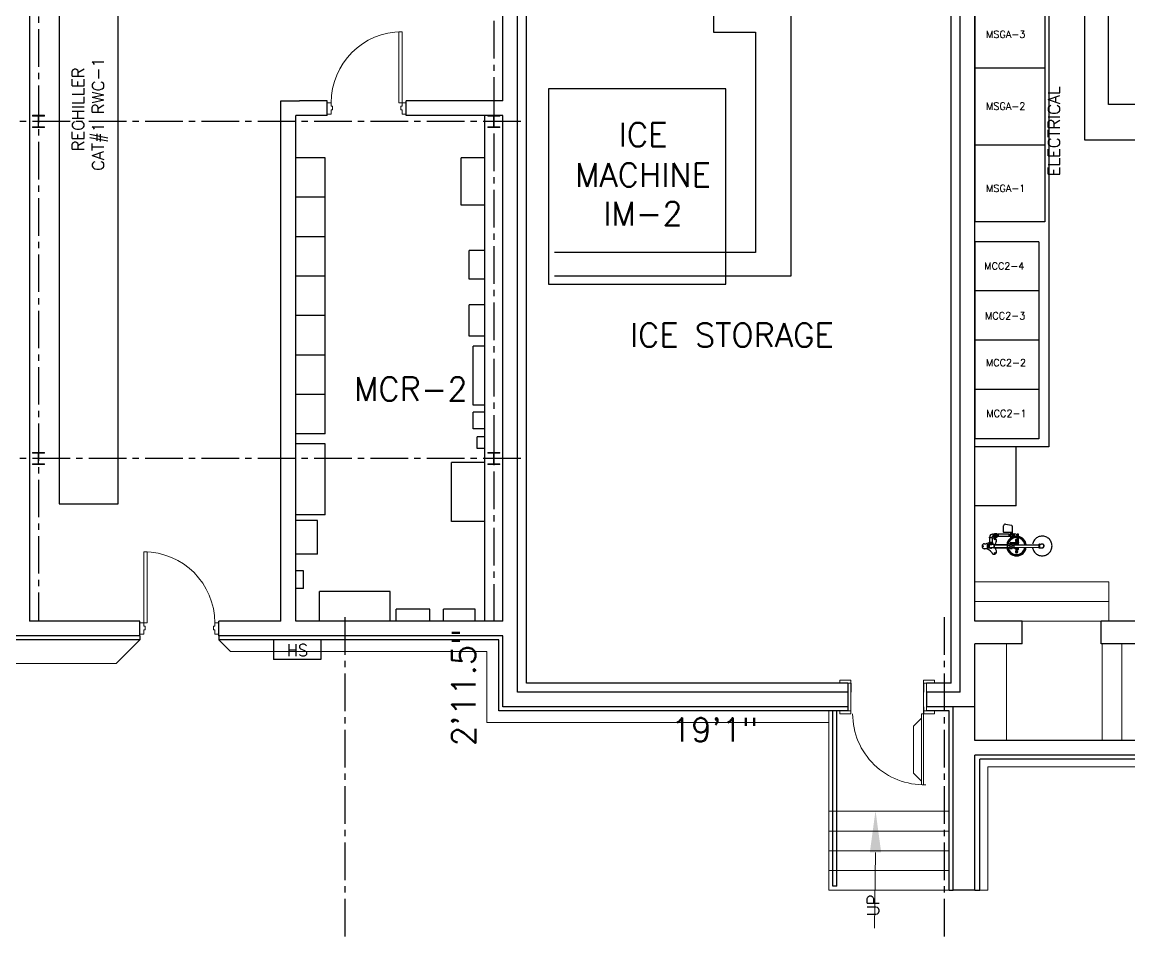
# Model space of a CAD drawing. Header units: inches. Extents: x -578 to 4567, y -980 to 6106.
# Drawn here: x 2518 to 3080, y 3358 to 3819 of the extents above; entities that cross this region are included whole.
import ezdxf
from ezdxf.enums import TextEntityAlignment as Align

# ---------------------------------------------------------------- set-up
doc = ezdxf.new("R2010")
doc.units = ezdxf.units.IN
doc.header["$LTSCALE"] = 25.4
doc.header["$MEASUREMENT"] = 0
doc.linetypes.add('CENTER2', pattern=[1.125, 0.75, -0.125, 0.125, -0.125])
doc.layers.get('0').update_dxf_attribs({"linetype": 'CONTINUOUS', "lineweight": 20})
doc.layers.add('A-AMONIA', color=7, linetype='CONTINUOUS', true_color=0x920ef1)
doc.layers.add('A-REFRIG EQPM', color=40, linetype='CONTINUOUS', true_color=0xffbf00)
for name, color, linetype in [('A-COL-GRID', 8, 'CENTER2'), ('A-CONC', 106, 'CONTINUOUS'), ('A-DIMS', 1, 'CONTINUOUS'), ('A-ELEC', 6, 'CONTINUOUS'), ('A-FIXT', 4, 'CONTINUOUS'), ('A-HOSE STATION', 4, 'CONTINUOUS'), ('A-RAIL', 2, 'CONTINUOUS'), ('A-ROOMNAME', 6, 'CONTINUOUS'), ('A-TEXT', 2, 'CONTINUOUS'), ('A-WALL-CMU', 30, 'CONTINUOUS'), ('A-WALL-IMP', 6, 'CONTINUOUS')]:
    doc.layers.add(name, color=color, linetype=linetype)
for name, color, linetype, lineweight in [('A-COLUMNS', 6, 'CONTINUOUS', 20), ('A-CURB', 13, 'CONTINUOUS', 20), ('A-DOOR', 1, 'CONTINUOUS', 20), ('A-STAIR', 4, 'CONTINUOUS', 20)]:
    doc.layers.add(name, color=color, linetype=linetype, lineweight=lineweight)
doc.styles.add('ROMANS', font='romans')
doc.styles.add('SIMPLEX', font='simplex')

# ---------------------------------------------------------------- blocks, each defined once
blk = doc.blocks.new('DOOR')
at = {"color": 0}
for p, q in [((-1.75, 0), (-1.75, 36)), ((-1.75, 36), (0, 36)), ((0, 36), (0, 0)), ((-38, -5.75), (-38, 0)), ((-38, 0), (-36, 0)), ((-36, 0), (-36, -1.75)), ((0, 0), (-1.75, 0)), ((0, -1.75), (0, 0)), ((0, 0), (2, 0)), ((2, 0), (2, -5.75)), ((-36, -1.75), (-35.375, -1.75)), ((-36, -3.625), (-36, -5.75)), ((-35.375, -3.625), (-36, -3.625)), ((-35.375, -1.75), (-35.375, -3.625)), ((-0.625, -1.75), (0, -1.75)), ((-0.625, -3.625), (-0.625, -1.75)), ((0, -3.625), (-0.625, -3.625)), ((0, -5.75), (0, -3.625)), ((-36, -5.75), (-38, -5.75)), ((2, -5.75), (0, -5.75))]:
    blk.add_line(p, q, dxfattribs=at)
at = {"color": 0, "lineweight": 15}
blk.add_arc((0, 0), 36, 90, 180, dxfattribs=at)
blk = doc.blocks.new('15410016')
for points in [[(-4.86, 3.94, 0), (-4.97, 4.42, 0), (-5.12, 4.89, 0), (-5.33, 5.34, 0), (-5.57, 5.76, 0), (-5.86, 6.17, 0), (-6.19, 6.54, 0), (-6.55, 6.87, 0), (-6.94, 7.17, 0), (-7.36, 7.43, 0), (-7.8, 7.65, 0), (-8.26, 7.82, 0), (-8.74, 7.94, 0), (-9.22, 8.02, 0), (-9.72, 8.05, 0), (-10.21, 8.03, 0), (-10.7, 7.96, 0), (-11.18, 7.85, 0), (-11.64, 7.69, 0), (-12.09, 7.48, 0), (-12.51, 7.23, 0), (-12.91, 6.94, 0), (-13.28, 6.61, 0), (-13.61, 6.24, 0), (-13.9, 5.85, 0), (-14.16, 5.43, 0), (-14.37, 4.98, 0), (-14.54, 4.52, 0), (-14.66, 4.04, 0), (-14.73, 3.55, 0), (-14.75, 3.06, 0), (-14.73, 2.57, 0), (-14.65, 2.08, 0), (-14.53, 1.6, 0), (-14.37, 1.14, 0), (-14.15, 0.7, 0), (-13.9, 0.27, 0), (-13.6, -0.12, 0), (-13.27, -0.48, 0), (-12.9, -0.81, 0), (-12.5, -1.1, 0), (-12.08, -1.35, 0), (-11.63, -1.56, 0), (-11.17, -1.72, 0), (-10.69, -1.84, 0), (-10.2, -1.9, 0), (-9.71, -1.92, 0), (-9.22, -1.89, 0), (-8.73, -1.81, 0), (-8.25, -1.69, 0), (-7.79, -1.51, 0), (-7.35, -1.3, 0), (-6.93, -1.04, 0), (-6.54, -0.74, 0), (-6.18, -0.4, 0), (-5.85, -0.03, 0), (-5.57, 0.37, 0), (-5.32, 0.8, 0), (-5.12, 1.25, 0), (-4.97, 1.72, 0), (-4.86, 2.2, 0)], [(2.76, 5.89, 0), (2.76, 6.1, 0)], [(3.78, 5.88, 0), (3.78, 6.02, 0)], [(15.71, 6.5, 0), (15.64, 6.61, 0), (15.57, 6.7, 0), (15.48, 6.79, 0), (15.39, 6.87, 0), (15.29, 6.94, 0), (15.18, 7, 0), (15.07, 7.05, 0), (14.95, 7.09, 0), (14.83, 7.11, 0), (14.71, 7.13, 0), (14.59, 7.13, 0), (14.46, 7.12, 0), (14.34, 7.1, 0), (14.23, 7.06, 0), (14.11, 7.02, 0), (14, 6.96, 0), (13.9, 6.9, 0), (13.8, 6.82, 0), (13.72, 6.73, 0), (13.64, 6.64, 0), (13.57, 6.54, 0), (13.51, 6.43, 0), (13.46, 6.32, 0), (13.42, 6.2, 0), (13.39, 6.08, 0), (13.38, 5.96, 0), (13.38, 5.84, 0), (13.39, 5.72, 0), (13.41, 5.6, 0), (13.44, 5.48, 0), (13.49, 5.36, 0), (13.55, 5.25, 0)], [(-9.35, 3.94, 0), (-9.43, 3.98, 0), (-9.52, 4, 0), (-9.6, 4.02, 0), (-9.69, 4.03, 0), (-9.78, 4.03, 0), (-9.87, 4.03, 0), (-9.96, 4.02, 0), (-10.05, 3.99, 0), (-10.13, 3.96, 0), (-10.21, 3.93, 0), (-10.29, 3.88, 0), (-10.36, 3.83, 0), (-10.43, 3.77, 0), (-10.49, 3.71, 0), (-10.55, 3.64, 0), (-10.6, 3.57, 0), (-10.64, 3.49, 0), (-10.67, 3.41, 0), (-10.7, 3.32, 0), (-10.72, 3.23, 0), (-10.73, 3.14, 0), (-10.74, 3.06, 0), (-10.73, 2.97, 0), (-10.72, 2.88, 0), (-10.7, 2.79, 0), (-10.67, 2.71, 0), (-10.63, 2.63, 0), (-10.59, 2.55, 0), (-10.54, 2.48, 0), (-10.48, 2.41, 0), (-10.42, 2.34, 0), (-10.35, 2.29, 0), (-10.27, 2.24, 0), (-10.19, 2.19, 0), (-10.11, 2.16, 0), (-10.03, 2.13, 0), (-9.94, 2.11, 0), (-9.85, 2.1, 0), (-9.76, 2.1, 0), (-9.67, 2.1, 0), (-9.59, 2.11, 0), (-9.5, 2.13, 0), (-9.41, 2.16, 0), (-9.33, 2.2, 0)], [(-9.76, 3.94, 0), (-9.85, 3.94, 0), (-9.93, 3.93, 0), (-10.02, 3.9, 0), (-10.1, 3.88, 0), (-10.18, 3.84, 0), (-10.25, 3.8, 0), (-10.32, 3.74, 0), (-10.38, 3.69, 0), (-10.44, 3.62, 0), (-10.49, 3.55, 0), (-10.54, 3.48, 0), (-10.57, 3.4, 0), (-10.6, 3.32, 0), (-10.63, 3.24, 0), (-10.64, 3.15, 0), (-10.64, 3.06, 0), (-10.64, 2.98, 0), (-10.63, 2.89, 0), (-10.6, 2.81, 0), (-10.57, 2.73, 0), (-10.54, 2.65, 0), (-10.49, 2.58, 0), (-10.44, 2.51, 0), (-10.38, 2.44, 0), (-10.32, 2.39, 0), (-10.25, 2.33, 0), (-10.18, 2.29, 0), (-10.1, 2.25, 0), (-10.02, 2.23, 0), (-9.93, 2.2, 0), (-9.85, 2.19, 0), (-9.76, 2.19, 0)], [(-9.35, 3.94, 0), (-9.76, 3.94, 0)], [(-9.76, 2.19, 0), (-9.33, 2.2, 0)], [(-8.34, 3.94, 0), (-9.35, 3.94, 0)], [(-8.34, 3.94, 0), (-9.35, 3.94, 0)], [(-8.34, 2.2, 0), (-9.33, 2.2, 0)], [(-8.34, 2.2, 0), (-9.33, 2.2, 0)], [(-8.34, 2.29, 0), (-8.34, 3.97, 0)], [(-8.34, 2.29, 0), (-8.34, 3.97, 0)], [(-8.34, 2.15, 0), (-8.34, 2.3, 0)], [(-8.34, 2.15, 0), (-8.34, 2.3, 0)], [(-8.15, 4.03, 0), (-8.28, 4.03, 0)], [(-8.15, 4.03, 0), (-8.28, 4.03, 0)], [(-8.15, 2.09, 0), (-8.28, 2.09, 0)], [(-8.15, 2.09, 0), (-8.28, 2.09, 0)], [(-8.09, 2.28, 0), (-8.09, 3.97, 0)], [(-8.09, 2.28, 0), (-8.09, 3.97, 0)], [(-8.09, 2.29, 0), (-8.09, 2.48, 0)], [(-8.09, 2.29, 0), (-8.09, 2.48, 0)], [(-8.09, 2.29, 0), (-8.09, 2.48, 0)], [(-8.09, 2.29, 0), (-8.09, 2.48, 0)], [(-8.09, 2.15, 0), (-8.09, 2.3, 0)], [(-8.09, 2.15, 0), (-8.09, 2.3, 0)], [(4.38, 3.72, 0), (-8.08, 3.72, 0)], [(4.38, 2.41, 0), (-8.08, 2.41, 0)], [(2.1, 1.45, 0), (2.1, 1.33, 0)], [(2.1, 1.45, 0), (6.5, 1.45, 0)], [(2.1, 1.33, 0), (6.5, 1.33, 0)], [(2.39, 3.72, 0), (2.39, 4.83, 0)], [(2.39, 1.45, 0), (2.39, 2.41, 0)], [(2.39, 1.45, 0), (2.39, 1.63, 0)], [(2.39, 0.88, 0), (2.39, 1.33, 0)], [(2.39, -3.04, 0), (2.39, 1.33, 0)], [(2.53, 4.96, 0), (2.53, 4.96, 0)], [(2.53, 1.77, 0), (2.53, 1.77, 0)], [(2.53, 0.74, 0), (2.53, 0.74, 0)], [(2.66, 4.83, 0), (2.66, 3.72, 0)], [(2.66, 2.41, 0), (2.66, 1.45, 0)], [(2.66, 1.45, 0), (2.66, 1.63, 0)], [(2.66, 0.88, 0), (2.66, 1.33, 0)], [(2.66, 1.33, 0), (2.66, 1.01, 0)], [(2.66, 0.88, 0), (2.66, -3.04, 0)], [(2.76, 0.04, 0), (2.76, 0.23, 0)], [(3.02, 5.5, 0), (3.02, 3.72, 0)], [(3.02, 2.41, 0), (3.02, 1.45, 0)], [(3.02, 1.33, 0), (3.02, 0.64, 0)], [(3.52, 5.5, 0), (3.52, 3.72, 0)], [(3.52, 2.41, 0), (3.52, 1.45, 0)], [(3.52, 0.63, 0), (3.52, 1.33, 0)], [(3.52, 1.31, 0), (3.52, 0.97, 0)], [(3.77, 0.04, 0), (3.77, 0.25, 0)], [(4.38, 4.16, 0), (5.52, 4.16, 0)], [(4.38, 4.16, 0), (4.38, 1.99, 0)], [(5.52, 3.62, 0), (4.38, 3.62, 0)], [(5.52, 2.53, 0), (4.38, 2.53, 0)], [(4.38, 1.99, 0), (5.52, 1.99, 0)], [(6.63, 4.29, 0), (5.52, 4.29, 0)], [(5.52, 4.29, 0), (5.52, 1.83, 0)], [(5.52, 3.67, 0), (6.63, 3.67, 0)], [(5.52, 2.48, 0), (6.63, 2.48, 0)], [(5.52, 1.83, 0), (6.63, 1.83, 0)], [(5.95, 1.83, 0), (5.95, 1.45, 0)], [(6.2, 1.83, 0), (6.2, 1.45, 0)], [(6.5, 1.45, 0), (6.5, 1.33, 0)], [(6.63, 1.83, 0), (6.63, 4.29, 0)], [(6.63, 4.16, 0), (7.77, 4.16, 0)], [(7.77, 3.62, 0), (6.63, 3.62, 0)], [(7.77, 2.53, 0), (6.63, 2.53, 0)], [(6.63, 1.99, 0), (7.77, 1.99, 0)], [(14.56, 3.72, 0), (7.76, 3.72, 0)], [(14.56, 2.41, 0), (7.76, 2.41, 0)], [(7.77, 4.16, 0), (7.77, 1.99, 0)], [(14.58, 3.85, 0), (8.21, 3.85, 0)], [(14.58, 2.28, 0), (8.21, 2.28, 0)], [(14.58, 2.28, 0), (14.58, 3.97, 0)], [(14.58, 2.28, 0), (14.58, 3.97, 0)], [(14.58, 2.29, 0), (14.58, 2.48, 0)], [(14.58, 2.29, 0), (14.58, 2.48, 0)], [(14.58, 2.29, 0), (14.58, 2.48, 0)], [(14.58, 2.29, 0), (14.58, 2.48, 0)], [(14.58, 2.15, 0), (14.58, 2.3, 0)], [(14.58, 2.15, 0), (14.58, 2.3, 0)], [(14.64, 4.03, 0), (14.76, 4.03, 0)], [(14.64, 4.03, 0), (14.76, 4.03, 0)], [(14.64, 2.09, 0), (14.76, 2.09, 0)], [(14.64, 2.09, 0), (14.76, 2.09, 0)], [(14.82, 2.29, 0), (14.82, 3.97, 0)], [(14.82, 2.29, 0), (14.82, 3.97, 0)], [(14.82, 3.94, 0), (15.84, 3.94, 0)], [(14.82, 3.94, 0), (15.84, 3.94, 0)], [(14.82, 2.15, 0), (14.82, 2.3, 0)], [(14.82, 2.15, 0), (14.82, 2.3, 0)], [(14.82, 2.2, 0), (15.82, 2.2, 0)], [(14.82, 2.2, 0), (15.82, 2.2, 0)], [(15.28, 1.45, 0), (15.28, 1.57, 0)], [(17.02, 1.64, 0), (15.35, 1.64, 0)], [(17.04, 1.39, 0), (15.35, 1.39, 0)], [(15.38, 1.64, 0), (15.38, 2.2, 0)], [(15.47, 1.11, 0), (15.47, 1.39, 0)], [(15.65, 1.11, 0), (15.47, 1.11, 0)], [(15.65, 1.11, 0), (16.87, 1.11, 0)], [(15.65, -1.2, 0), (15.65, 1.11, 0)], [(15.82, 2.2, 0), (15.9, 2.16, 0), (15.99, 2.13, 0), (16.07, 2.11, 0), (16.16, 2.1, 0), (16.25, 2.1, 0), (16.34, 2.1, 0), (16.43, 2.11, 0), (16.51, 2.13, 0), (16.6, 2.16, 0), (16.68, 2.19, 0), (16.76, 2.24, 0), (16.83, 2.29, 0), (16.9, 2.34, 0), (16.97, 2.41, 0), (17.02, 2.48, 0), (17.07, 2.55, 0), (17.12, 2.63, 0), (17.15, 2.71, 0), (17.18, 2.79, 0), (17.2, 2.88, 0), (17.22, 2.97, 0), (17.22, 3.06, 0), (17.22, 3.14, 0), (17.21, 3.23, 0), (17.19, 3.32, 0), (17.16, 3.41, 0), (17.13, 3.49, 0), (17.08, 3.57, 0), (17.03, 3.64, 0), (16.98, 3.71, 0), (16.92, 3.77, 0), (16.85, 3.83, 0), (16.78, 3.88, 0), (16.7, 3.93, 0), (16.62, 3.96, 0), (16.53, 3.99, 0), (16.45, 4.02, 0), (16.36, 4.03, 0), (16.27, 4.03, 0), (16.18, 4.03, 0), (16.09, 4.02, 0), (16, 4, 0), (15.92, 3.98, 0), (15.84, 3.94, 0)], [(16.25, 2.19, 0), (15.82, 2.2, 0)], [(15.84, 3.94, 0), (16.25, 3.94, 0)], [(16.25, 2.19, 0), (16.33, 2.19, 0), (16.42, 2.2, 0), (16.5, 2.23, 0), (16.58, 2.25, 0), (16.66, 2.29, 0), (16.74, 2.33, 0), (16.81, 2.39, 0), (16.87, 2.44, 0), (16.93, 2.51, 0), (16.98, 2.58, 0), (17.02, 2.65, 0), (17.06, 2.73, 0), (17.09, 2.81, 0), (17.11, 2.89, 0), (17.12, 2.98, 0), (17.13, 3.06, 0), (17.12, 3.15, 0), (17.11, 3.24, 0), (17.09, 3.32, 0), (17.06, 3.4, 0), (17.02, 3.48, 0), (16.98, 3.55, 0), (16.93, 3.62, 0), (16.87, 3.69, 0), (16.81, 3.74, 0), (16.74, 3.8, 0), (16.66, 3.84, 0), (16.58, 3.88, 0), (16.5, 3.9, 0), (16.42, 3.93, 0), (16.33, 3.94, 0), (16.25, 3.94, 0)], [(17.68, 2.19, 0), (16.67, 2.19, 0)], [(17.68, 3.93, 0), (16.69, 3.93, 0)], [(16.87, 1.11, 0), (17.05, 1.11, 0)], [(16.87, -1.2, 0), (16.87, 1.11, 0)], [(17.16, 1.64, 0), (17.02, 1.64, 0)], [(17.16, 1.39, 0), (17.02, 1.39, 0)], [(17.05, 1.11, 0), (17.05, 1.39, 0)], [(17.12, 1.64, 0), (17.12, 2.19, 0)], [(17.23, 1.45, 0), (17.23, 1.57, 0)], [(17.68, 3.98, 0), (17.68, 3.83, 0)], [(17.68, 3.84, 0), (17.68, 2.16, 0)], [(17.87, 4.04, 0), (17.74, 4.04, 0)], [(17.87, 2.1, 0), (17.74, 2.1, 0)], [(17.93, 3.98, 0), (17.93, 3.83, 0)], [(17.93, 3.85, 0), (17.93, 2.16, 0)], [(19.5, 1.82, 0), (19.62, 1.82, 0), (19.75, 1.84, 0), (19.87, 1.87, 0), (19.98, 1.91, 0), (20.09, 1.96, 0), (20.2, 2.03, 0), (20.3, 2.1, 0), (20.39, 2.18, 0), (20.47, 2.27, 0), (20.54, 2.37, 0), (20.61, 2.48, 0), (20.66, 2.59, 0), (20.7, 2.7, 0), (20.73, 2.82, 0), (20.75, 2.94, 0), (20.75, 3.06, 0), (20.75, 3.19, 0), (20.73, 3.31, 0), (20.7, 3.43, 0), (20.66, 3.54, 0), (20.61, 3.65, 0), (20.54, 3.76, 0), (20.47, 3.86, 0), (20.39, 3.95, 0), (20.3, 4.03, 0), (20.2, 4.1, 0), (20.09, 4.17, 0), (19.98, 4.22, 0), (19.87, 4.26, 0), (19.75, 4.29, 0), (19.62, 4.31, 0), (19.5, 4.32, 0)], [(4.27, -3.08, 0), (4.07, -3.08, 0)], [(4.27, -1.83, 0), (4.27, -1.88, 0)], [(4.27, -1.88, 0), (4.27, -2.99, 0)], [(4.27, -3.08, 0), (4.27, -2.98, 0)], [(4.4, -3.13, 0), (4.31, -3.13, 0)], [(4.45, -1.79, 0), (4.45, -3.07, 0), (5.15, -3.07, 0), (5.15, -1.77, 0), (4.54, -1.77, 0)], [(4.45, -1.79, 0), (4.45, -1.88, 0)], [(4.45, -1.87, 0), (4.45, -3, 0)], [(4.45, -1.88, 0), (4.45, -2.99, 0)], [(4.45, -1.88, 0), (4.45, -2.99, 0)], [(4.45, -2.1, 0), (5.15, -2.1, 0)], [(4.45, -2.75, 0), (5.15, -2.75, 0)], [(4.45, -3.08, 0), (4.45, -2.98, 0)], [(4.45, -3.08, 0), (4.45, -2.98, 0)], [(4.45, -3.08, 0), (4.45, -2.98, 0)], [(5.15, -1.57, 0), (5.15, -3.42, 0), (6.22, -3.42, 0), (6.22, -1.43, 0), (5.47, -1.43, 0)], [(5.15, -1.96, 0), (6.22, -1.96, 0)], [(5.15, -2.89, 0), (6.22, -2.89, 0)], [(5.19, -4, 0), (5.19, -6.78, 0)], [(5.36, -3.42, 0), (5.36, -3.82, 0)], [(5.38, -3.81, 0), (9.57, -3.81, 0)], [(5.92, -3.42, 0), (5.92, -3.81, 0)], [(6.22, -2.1, 0), (6.92, -2.1, 0)], [(6.22, -2.75, 0), (6.92, -2.75, 0)], [(6.92, -1.81, 0), (12.58, -1.81, 0)], [(6.92, -1.81, 0), (6.92, -3.03, 0)], [(6.92, -3.03, 0), (12.58, -3.03, 0)], [(9.75, -4, 0), (9.75, -7.32, 0)], [(12.58, -2.08, 0), (13.28, -2.08, 0)], [(12.58, -2.73, 0), (13.28, -2.73, 0)], [(13.28, -1.94, 0), (14.36, -1.94, 0)], [(13.28, -2.87, 0), (14.36, -2.87, 0)], [(14.36, -2.08, 0), (15.06, -2.08, 0)], [(14.36, -2.73, 0), (15.06, -2.73, 0)], [(15.06, -1.75, 0), (15.06, -1.86, 0)], [(15.06, -2.97, 0), (15.06, -1.84, 0)], [(15.06, -3.06, 0), (15.06, -2.96, 0)], [(15.1, -1.71, 0), (15.17, -1.71, 0)], [(15.1, -3.11, 0), (15.17, -3.11, 0)], [(15.21, -1.76, 0), (15.43, -1.76, 0)], [(15.21, -2.97, 0), (15.21, -1.84, 0)], [(15.21, -3.06, 0), (15.21, -2.96, 0)], [(15.42, -3.06, 0), (15.21, -3.06, 0)], [(15.22, -1.75, 0), (15.22, -1.86, 0)], [(15.56, -1.25, 0), (15.56, -1.34, 0)], [(15.61, -1.2, 0), (15.71, -1.2, 0)], [(15.61, -1.38, 0), (15.71, -1.38, 0)], [(15.61, -1.38, 0), (15.61, -1.58, 0)], [(15.7, -1.2, 0), (16.83, -1.2, 0)], [(15.71, -1.2, 0), (16.82, -1.2, 0)], [(15.71, -1.2, 0), (16.82, -1.2, 0)], [(15.71, -1.38, 0), (16.82, -1.38, 0)], [(16.92, -1.2, 0), (16.81, -1.2, 0)], [(16.92, -1.2, 0), (16.81, -1.2, 0)], [(16.92, -1.2, 0), (16.81, -1.2, 0)], [(16.92, -1.38, 0), (16.81, -1.38, 0)], [(16.91, -1.38, 0), (16.91, -1.58, 0)], [(16.96, -1.25, 0), (16.96, -1.34, 0)], [(8.87, -8.05, 0), (5.81, -7.51, 0)]]:
    blk.add_polyline3d(points)
for points in [[(6.22, -1.77, 0), (6.92, -1.77, 0), (6.92, -3.07, 0)], [(6.22, -1.77, 0), (6.92, -3.07, 0), (6.22, -3.07, 0)], [(12.58, -1.76, 0), (13.28, -1.76, 0), (13.28, -3.06, 0)], [(12.58, -1.76, 0), (13.28, -3.06, 0), (12.58, -3.06, 0)], [(13.28, -1.41, 0), (14.36, -1.41, 0), (14.36, -3.4, 0)], [(13.28, -1.41, 0), (14.36, -3.4, 0), (13.28, -3.4, 0)], [(14.36, -1.76, 0), (15.06, -1.76, 0), (15.06, -3.06, 0)], [(14.36, -1.76, 0), (15.06, -3.06, 0), (14.36, -3.06, 0)]]:
    blk.add_polyline3d(points, close=True)
for centre, radius in [((0.13, 6.2), 0.023), ((1.05, 6.91), 0.023), ((2.12, 7.35), 0.023), ((3.27, 7.5), 0.023), ((4.42, 7.35), 0.023), ((5.49, 6.91), 0.023), ((6.41, 6.2), 0.023), ((14.25, 6.53), 0.219), ((-1.02, 4.21), 0.023), ((-1.02, 1.92), 0.023), ((-0.63, 0.84), 0.023), ((-0.57, 5.28), 0.023), ((7.11, 5.28), 0.023), ((7.11, 0.85), 0.023), ((7.56, 4.21), 0.023), ((7.56, 1.92), 0.023), ((20.25, 3.06), 0.219), ((0.13, -0.07), 0.023), ((1.05, -0.78), 0.023), ((2.12, -1.22), 0.023), ((3.27, -1.37), 0.023), ((4.42, -1.22), 0.023), ((5.49, -0.78), 0.023), ((6.41, -0.07), 0.023), ((14.25, -0.4), 0.219)]:
    blk.add_circle(centre, radius)
for centre, radius, start, end in [((3.27, 3.06), 5, 7.5563, 172.4437), ((3.27, 3.06), 4.84, 7.8011, 172.1989), ((3.27, 3.06), 4.69, 8.0633, 171.9367), ((3.27, 3.06), 4.31, 14.6592, 171.2303), ((3.22, 6.08), 0.469, 156.3695, 179.8108), ((3.22, 6.08), 0.469, 179.8089, 184.5116), ((3.16, 5.89), 0.403, 155.0004, 180.0004), ((3.16, 5.89), 0.403, 179.9996, 204.9996), ((3.25, 6.07), 0.492, 133.4974, 156.3656), ((3.21, 5.87), 0.46, 131.6117, 154.9976), ((3.21, 5.92), 0.46, 205.0005, 228.3865), ((3.24, 5.83), 0.51, 110.2015, 131.615), ((3.26, 6.06), 0.512, 111.4004, 133.5022), ((3.27, 6.04), 0.537, 89.8086, 111.3971), ((3.27, 5.77), 0.572, 90.0009, 110.2013), ((3.2, 5.87), 0.106, 151.5202, 179.9966), ((3.2, 5.87), 0.106, 180.0007, 208.4771), ((3.23, 5.86), 0.146, 127.3699, 151.5269), ((3.23, 5.89), 0.146, 208.4792, 232.6362), ((3.25, 5.83), 0.185, 107.5459, 127.36), ((3.25, 5.92), 0.185, 232.632, 252.446), ((3.27, 5.78), 0.235, 90.0045, 107.5571), ((3.27, 5.97), 0.235, 252.4429, 269.9955), ((3.27, 6.04), 0.537, 68.2194, 89.808), ((3.27, 5.77), 0.572, 69.7987, 89.9991), ((3.27, 5.78), 0.235, 72.4429, 89.9955), ((3.27, 5.97), 0.235, 270.0045, 287.5571), ((3.29, 5.83), 0.185, 52.64, 72.4541), ((3.29, 5.92), 0.185, 287.554, 307.368), ((3.31, 5.86), 0.146, 28.4731, 52.6301), ((3.31, 5.89), 0.146, 307.3638, 331.5208), ((3.34, 5.87), 0.106, 0.0034, 28.4798), ((3.34, 5.87), 0.106, 331.5229, 359.9993), ((3.29, 5.83), 0.51, 48.3865, 69.8001), ((3.28, 6.06), 0.512, 46.1175, 68.2193), ((3.29, 6.07), 0.492, 23.2525, 46.1207), ((3.32, 5.87), 0.46, 24.9999, 48.3858), ((3.32, 5.92), 0.46, 311.616, 335.0019), ((3.31, 6.08), 0.469, 359.8082, 383.2494), ((3.37, 5.89), 0.403, 359.9996, 384.9996), ((3.37, 5.89), 0.403, 335.0004, 360.0004), ((3.31, 6.08), 0.469, 351.8613, 359.8092), ((4, 7.13), 0.187, 79.8223, 90.0071), ((19.5, 8.69), 4.38, 209.9758, 270.0247), ((-8.27, 3.97), 0.063, 91.9999, 179.9999), ((-8.27, 3.97), 0.063, 91.9999, 179.9999), ((-8.27, 2.15), 0.063, 180.0001, 268.0001), ((-8.27, 2.15), 0.063, 180.0001, 268.0001), ((-8.15, 3.97), 0.063, 0.0001, 88.0001), ((-8.15, 3.97), 0.063, 0.0001, 88.0001), ((-8.15, 2.15), 0.063, 271.9999, 359.9999), ((-8.15, 2.15), 0.063, 271.9999, 359.9999), ((3.27, 3.06), 5, 187.5563, 259.8864), ((3.27, 3.06), 4.84, 187.8011, 259.5571), ((3.27, 3.06), 4.69, 188.0633, 259.2043), ((3.27, 3.06), 4.31, 188.7698, 258.2527), ((3.27, 3.06), 1.41, 128.6442, 152.1197), ((3.27, 3.06), 1.41, 128.6442, 152.1197), ((3.27, 3.06), 1.41, 207.881, 231.3565), ((2.53, 4.83), 0.136, 90, 180), ((2.53, 1.63), 0.136, 90, 180), ((2.53, 0.88), 0.136, 180, 270), ((2.53, 4.83), 0.136, 360, 450), ((2.53, 1.63), 0.136, 360, 450), ((2.53, 0.88), 0.136, 270, 360), ((3.27, 3.06), 1.41, 100.2416, 115.5203), ((3.27, 3.06), 1.41, 100.2416, 115.5203), ((3.27, 3.06), 4.84, 262.816, 352.1988), ((3.27, 3.06), 5, 263.0413, 352.4437), ((3.27, 3.06), 4.69, 262.5749, 351.9367), ((3.27, 3.06), 4.31, 261.9252, 345.5362), ((3.27, 3.06), 1.41, 244.4798, 256.561), ((3.27, 3.06), 1.41, 244.4797, 259.7584), ((3.16, 0.24), 0.404, 155.0154, 180.0005), ((3.16, 0.24), 0.404, 179.9995, 204.9846), ((3.23, 0.05), 0.472, 173.4218, 179.9969), ((3.23, 0.05), 0.472, 180.0021, 203.2769), ((3.21, 0.22), 0.46, 131.6334, 155.0148), ((3.21, 0.26), 0.46, 204.9852, 228.3666), ((3.24, 5.96), 0.51, 228.3824, 249.7959), ((3.24, 0.18), 0.509, 110.2134, 131.6337), ((3.27, 6.01), 0.572, 249.8015, 270.002), ((3.27, 0.12), 0.571, 89.9998, 110.2129), ((3.2, 0.27), 0.106, 151.5221, 179.9985), ((3.2, 0.27), 0.106, 180.0018, 208.4781), ((3.23, 0.25), 0.146, 127.3656, 151.5227), ((3.23, 0.29), 0.146, 208.4767, 232.6337), ((3.25, 0.22), 0.185, 107.5531, 127.3672), ((3.25, 0.32), 0.185, 232.6328, 252.4469), ((3.27, 0.17), 0.235, 89.9998, 107.5524), ((3.27, 0.36), 0.235, 252.4468, 269.9994), ((3.27, 6.01), 0.572, 269.998, 290.1985), ((3.27, 0.12), 0.571, 69.7871, 90.0002), ((3.27, 0.17), 0.235, 72.4476, 90.0002), ((3.27, 0.36), 0.235, 270.0006, 287.5532), ((3.29, 0.22), 0.185, 52.6328, 72.4469), ((3.29, 0.32), 0.185, 287.5531, 307.3672), ((3.31, 0.25), 0.146, 28.4773, 52.6344), ((3.31, 0.29), 0.146, 307.3663, 331.5233), ((3.34, 0.27), 0.106, 0.0015, 28.4779), ((3.34, 0.27), 0.106, 331.5219, 359.9982), ((3.29, 5.96), 0.51, 290.2025, 311.6161), ((3.29, 0.18), 0.509, 48.3663, 69.7866), ((3.27, 3.06), 1.41, 38.1426, 79.7576), ((3.27, 3.06), 1.41, 38.1426, 79.7576), ((3.27, 3.06), 1.41, 280.2419, 321.8569), ((3.27, 3.06), 1.41, 280.2419, 321.8569), ((3.32, 0.26), 0.46, 311.6334, 335.0148), ((3.32, 0.22), 0.46, 24.9852, 48.3666), ((3.37, 0.24), 0.404, 359.9995, 384.9846), ((3.37, 0.24), 0.404, 335.0154, 360.0005), ((3.3, 0.05), 0.472, 336.726, 360.0008), ((3.3, 0.05), 0.472, 0.0031, 3.6151), ((14.63, 0.25), 1.25, 149.9748, 325.1475), ((9.76, 3.06), 4.38, 11.5518, 30.0256), ((9.76, 3.06), 4.37, 329.9779, 348.5628), ((14.64, 3.97), 0.063, 91.9999, 179.9999), ((14.64, 3.97), 0.063, 91.9999, 179.9999), ((14.64, 2.15), 0.063, 180.0001, 268.0001), ((14.64, 2.15), 0.063, 180.0001, 268.0001), ((14.76, 3.97), 0.063, 0.0001, 88.0001), ((14.76, 3.97), 0.063, 0.0001, 88.0001), ((14.76, 2.15), 0.063, 271.9999, 359.9999), ((14.76, 2.15), 0.063, 271.9999, 359.9999), ((15.35, 1.57), 0.063, 90.0274, 178.0274), ((15.35, 1.45), 0.063, 181.9726, 269.9726), ((19.5, -2.56), 4.38, 89.9753, 126.9404), ((17.16, 1.57), 0.063, 2.0181, 90.0181), ((17.16, 1.45), 0.063, 269.9819, 357.9819), ((17.75, 3.98), 0.063, 92.0045, 180.0044), ((17.75, 2.16), 0.063, 180.0001, 268.0001), ((17.87, 3.98), 0.063, 359.9956, 447.9955), ((17.87, 2.16), 0.063, 271.9999, 359.9999), ((2.53, -3.04), 0.136, 180, 270), ((2.53, -3.04), 0.136, 270, 360), ((4.07, -1.6), 1.48, 198.449, 270), ((3.25, 0.06), 0.492, 203.2751, 226.0813), ((3.24, 0.3), 0.509, 228.3663, 249.7866), ((3.26, 0.07), 0.508, 226.082, 248.2554), ((3.27, 0.36), 0.571, 249.7868, 270), ((3.27, 0.09), 0.528, 248.254, 269.9997), ((3.27, 0.36), 0.571, 270, 290.2132), ((3.27, 0.09), 0.528, 269.9997, 291.7454), ((3.29, 0.3), 0.509, 290.2134, 311.6337), ((3.27, 0.07), 0.508, 291.7462, 313.9196), ((3.28, 0.06), 0.492, 313.9187, 336.7249), ((4.31, -3.08), 0.0453, 180.0013, 268.0012), ((4.4, -3.08), 0.0453, 271.9988, 359.9987), ((4.4, -3.08), 0.0453, 271.9988, 359.9987), ((4.4, -3.08), 0.0453, 271.9988, 359.9987), ((5.38, -4), 0.188, 90, 180), ((9.57, -4), 0.188, 360, 450), ((15.1, -1.76), 0.0453, 91.9857, 179.9856), ((15.1, -3.06), 0.0453, 180.0144, 268.0143), ((15.17, -1.76), 0.0453, 0.0144, 88.0143), ((15.17, -3.06), 0.0453, 271.9857, 359.9856), ((15.43, -1.58), 1.48, 269.5814, 359.9998), ((15.43, -1.58), 0.18, 269.9984, 359.9984), ((15.61, -1.25), 0.0453, 89.957, 177.9569), ((15.61, -1.34), 0.0453, 182.0431, 270.043), ((16.91, -1.25), 0.0452, 1.9798, 89.9797), ((16.91, -1.25), 0.0452, 1.9798, 89.9797), ((16.91, -1.25), 0.0452, 1.9798, 89.9797), ((16.91, -1.34), 0.0452, 270.0203, 358.0202), ((5.94, -6.78), 0.75, 180, 260.0015), ((9, -7.32), 0.75, 260.0018, 360.0002)]:
    blk.add_arc(centre, radius, start, end)
blk = doc.blocks.new('HOSE STATION')
at = {"layer": 'A-HOSE STATION'}
for p, q in [((-12, 0), (-12, -10)), ((12, 0), (-12, 0)), ((12, 0), (12, -10)), ((12, -10), (-12, -10))]:
    blk.add_line(p, q, dxfattribs=at)
at = {"layer": 'A-HOSE STATION', "style": 'ROMANS'}
blk.add_text('HS', height=6, dxfattribs=at).set_placement((0.2, -5.24), align=Align.MIDDLE_CENTER)

msp = doc.modelspace()

# ---------------------------------------------------------------- linework, layer by layer
at = {"layer": 'A-AMONIA'}
for p, q in [((2868.970101, 3897.316312), (2868.970101, 3814.334351)), ((3069.272964, 3777.561556), (3069.272964, 3897.316312)), ((3057.272964, 3759.561556), (3057.272964, 3873.316312)), ((2908.159319, 3823.753222), (2908.159319, 3690.54131)), ((2868.970101, 3814.334351), (2890.159319, 3814.334351)), ((2890.159319, 3814.334351), (2890.159319, 3702.54131)), ((3392.283461, 3777.561556), (3069.272964, 3777.561556)), ((3404.283461, 3759.561556), (3057.272964, 3759.561556)), ((2890.159319, 3702.54131), (2788.233267, 3702.54131)), ((2908.159319, 3690.54131), (2788.233267, 3690.54131))]:
    msp.add_line(p, q, dxfattribs=at)
at = {"layer": 'A-COL-GRID'}
for p, q in [((2757.5, 4048.619166), (2757.5, 3515.5)), ((2526.5, 4044.417205), (2526.5, 3515.5)), ((2771.14263, 3769), (2506.575714, 3769)), ((2771.14263, 3598), (2506.575714, 3598)), ((2682, 3517.5), (2682, 2484.5)), ((2985.999998, 3517.5), (2985.999998, 2482.5))]:
    msp.add_line(p, q, dxfattribs=at)
at = {"layer": 'A-COLUMNS'}
for points in [[(2526.5, 3772.1), (2529.51, 3772.1), (2529.51, 3771.735), (2527.015, 3771.735, 0.4142135624), (2526.63, 3771.35), (2526.63, 3766.65, 0.4142135624), (2527.015, 3766.265), (2529.51, 3766.265), (2529.51, 3765.9), (2523.49, 3765.9), (2523.49, 3766.265), (2525.985, 3766.265, 0.4142135624), (2526.37, 3766.65), (2526.37, 3771.35, 0.4142135624), (2525.985, 3771.735), (2523.49, 3771.735), (2523.49, 3772.1), (2526.5, 3772.1)], [(2757.5, 3772.1), (2760.51, 3772.1), (2760.51, 3771.735), (2758.015, 3771.735, 0.4142135624), (2757.63, 3771.35), (2757.63, 3766.65, 0.4142135624), (2758.015, 3766.265), (2760.51, 3766.265), (2760.51, 3765.9), (2754.49, 3765.9), (2754.49, 3766.265), (2756.985, 3766.265, 0.4142135624), (2757.37, 3766.65), (2757.37, 3771.35, 0.4142135624), (2756.985, 3771.735), (2754.49, 3771.735), (2754.49, 3772.1), (2757.5, 3772.1)], [(2526.5, 3601.1), (2529.51, 3601.1), (2529.51, 3600.735), (2527.015, 3600.735, 0.4142135624), (2526.63, 3600.35), (2526.63, 3595.65, 0.4142135624), (2527.015, 3595.265), (2529.51, 3595.265), (2529.51, 3594.9), (2523.49, 3594.9), (2523.49, 3595.265), (2525.985, 3595.265, 0.4142135624), (2526.37, 3595.65), (2526.37, 3600.35, 0.4142135624), (2525.985, 3600.735), (2523.49, 3600.735), (2523.49, 3601.1), (2526.5, 3601.1)], [(2757.5, 3601.1), (2760.51, 3601.1), (2760.51, 3600.735), (2758.015, 3600.735, 0.4142135624), (2757.63, 3600.35), (2757.63, 3595.65, 0.4142135624), (2758.015, 3595.265), (2760.51, 3595.265), (2760.51, 3594.9), (2754.49, 3594.9), (2754.49, 3595.265), (2756.985, 3595.265, 0.4142135624), (2757.37, 3595.65), (2757.37, 3600.35, 0.4142135624), (2756.985, 3600.735), (2754.49, 3600.735), (2754.49, 3601.1), (2757.5, 3601.1)]]:
    msp.add_lwpolyline(points, format="xyb", dxfattribs=at)
at = {"layer": 'A-CONC'}
for p, q in [((3039, 3913), (3039, 3604)), ((3039, 3604), (3022.5, 3604))]:
    msp.add_line(p, q, dxfattribs=at)
at = {"layer": 'A-CURB'}
for p, q in [((2578, 3506), (2566, 3494)), ((2618, 3506), (2624, 3500)), ((2754, 3500), (2624, 3500)), ((2754, 3464), (2754, 3500)), ((2566, 3494), (1958.5, 3494)), ((2927.629032, 3464), (2754, 3464)), ((3109.5, 3441.5), (3008, 3441.5)), ((3008, 3379), (3008, 3441.5)), ((3001.5, 3379), (3008, 3379))]:
    msp.add_line(p, q, dxfattribs=at)
at = {"layer": 'A-DOOR', "lineweight": -3}
msp.add_line((2937, 3484), (2937, 3470), dxfattribs=at)
at = {"layer": 'A-DOOR'}
msp.add_line((2974.375, 3468.499953), (2974.374952, 3432.570335), dxfattribs=at)
for points in [[(2933, 3485.5), (2938.5, 3485.5), (2938.5, 3484), (2933, 3484)], [(2938.5, 3484), (2937, 3484), (2937, 3470), (2938.5, 3470)], [(2981, 3485.5), (2975.5, 3485.5), (2975.5, 3484), (2981, 3484)], [(2977, 3470), (2975.5, 3470), (2975.5, 3484), (2977, 3484)], [(2933, 3468.5), (2938.5, 3468.5), (2938.5, 3470), (2933, 3470)], [(2981, 3468.5), (2975.5, 3468.5), (2975.5, 3470), (2981, 3470)]]:
    msp.add_lwpolyline(points, close=True, dxfattribs=at)
for points in [[(2974.374954, 3434.278491), (2970.37496, 3438.278497), (2970.374992, 3462.278497), (2974.374997, 3466.278491)], [(2975.499952, 3432.499952), (2975.5, 3468.499952), (2974.375, 3468.499952)]]:
    msp.add_lwpolyline(points, dxfattribs=at)
msp.add_arc((2975.5, 3468.499952), 36, 179.99992352, 271.70690842, dxfattribs=at)
at = {"layer": 'A-ELEC'}
for p, q in [((3037, 3913), (3037, 3718)), ((3001.5, 3912), (3001.5, 3718)), ((3037, 3796), (3001.5, 3796)), ((2753, 3515.5), (2753, 3772)), ((3037, 3757), (3001.5, 3757)), ((2672, 3750.5), (2657, 3750.5)), ((2672, 3610.5), (2672, 3750.5)), ((2753, 3750.5), (2741, 3750.5)), ((2741, 3726.5), (2741, 3750.5)), ((2672, 3730.5), (2657, 3730.5)), ((2753, 3726.5), (2741, 3726.5)), ((3037, 3718), (3001.5, 3718)), ((2672, 3710.5), (2657, 3710.5)), ((3034, 3708), (3001.5, 3708)), ((3001.5, 3708), (3001.5, 3608)), ((3034, 3708), (3034, 3608)), ((2753, 3703.5), (2745, 3703.5)), ((2745, 3689), (2745, 3703.5)), ((2672, 3690.5), (2657, 3690.5)), ((2753, 3689), (2745, 3689)), ((3034, 3683), (3001.5, 3683)), ((2753, 3676), (2745, 3676)), ((2745, 3660), (2745, 3676)), ((2672, 3670.5), (2657, 3670.5)), ((2753, 3660), (2745, 3660)), ((2753, 3655), (2747, 3655)), ((2747, 3625), (2747, 3655)), ((3034, 3658), (3001.5, 3658)), ((2672, 3650.5), (2657, 3650.5)), ((3034, 3633), (3001.5, 3633)), ((2672, 3630.5), (2657, 3630.5)), ((2753, 3625), (2747, 3625)), ((2753, 3621.5), (2747, 3621.5)), ((2747, 3613), (2747, 3621.5)), ((2672, 3610.5), (2657, 3610.5)), ((2753, 3613), (2747, 3613)), ((2672, 3605.5), (2657, 3605.5)), ((2672, 3569.5), (2672, 3605.5)), ((2753, 3609), (2749, 3609)), ((2749, 3603), (2749, 3609)), ((3034, 3608), (3001.5, 3608)), ((3022.5, 3604), (3001.5, 3604)), ((3001.5, 3574), (3001.5, 3604)), ((3022.5, 3574), (3022.5, 3604)), ((2753, 3603), (2749, 3603)), ((2753, 3596), (2736, 3596)), ((2736, 3566), (2736, 3596)), ((3022.5, 3574), (3001.5, 3574)), ((2672, 3569.5), (2657, 3569.5)), ((2668, 3566.5), (2657, 3566.5)), ((2668, 3549.5), (2668, 3566.5)), ((2753, 3566), (2736, 3566)), ((2668, 3549.5), (2657, 3549.5)), ((2661, 3541), (2657, 3541)), ((2661, 3532), (2661, 3541)), ((2661, 3532), (2657, 3532)), ((2669, 3515.5), (2669, 3530.5)), ((2705, 3530.5), (2669, 3530.5)), ((2705, 3515.5), (2705, 3530.5)), ((2708, 3515.5), (2708, 3521.5)), ((2725, 3521.5), (2708, 3521.5)), ((2725, 3515.5), (2725, 3521.5)), ((2732, 3515.5), (2732, 3521.5)), ((2748, 3521.5), (2732, 3521.5)), ((2748, 3515.5), (2748, 3521.5))]:
    msp.add_line(p, q, dxfattribs=at)
at = {"layer": 'A-RAIL'}
for p, q in [((2929.47861, 3381), (2929.499412, 3470)), ((2931.478726, 3381), (2931.499297, 3470)), ((2931.478726, 3381), (2929.47861, 3381))]:
    msp.add_line(p, q, dxfattribs=at)
at = {"layer": 'A-REFRIG EQPM'}
for p, q in [((2875.233267, 3785.483049), (2785.233267, 3785.483049)), ((2785.233267, 3785.483049), (2785.233267, 3686.483049)), ((2875.233267, 3686.483049), (2875.233267, 3785.483049)), ((2785.233267, 3686.483049), (2875.233267, 3686.483049))]:
    msp.add_line(p, q, dxfattribs=at)
msp.add_lwpolyline([(2537, 3575), (2567, 3575), (2567, 3935), (2537, 3935)], close=True, dxfattribs=at)
at = {"layer": 'A-STAIR'}
for p, q in [((3001.5, 3535.5), (3069.5, 3535.5)), ((3069.5, 3535.5), (3069.5, 3515.5)), ((3001.5, 3525.5), (3069.5, 3525.5)), ((3001.5, 3515.5), (3069.5, 3515.5)), ((3017.5, 3455), (3017.5, 3504)), ((3066, 3504), (3066, 3455)), ((3076, 3504), (3076, 3455)), ((2927.5, 3379), (2927.5, 3470)), ((2988.5, 3419), (2927.5, 3419)), ((2988.5, 3409), (2927.5, 3409)), ((2988.5, 3399), (2927.5, 3399)), ((2951.100188, 3398.126671), (2950.600188, 3359.665212)), ((2988.5, 3389), (2927.5, 3389)), ((2988.5, 3379), (2927.5, 3379))]:
    msp.add_line(p, q, dxfattribs=at)
msp.add_solid([(2948.220188, 3398.126671), (2953.980188, 3398.126671), (2951.100188, 3419.406671)], dxfattribs=at)
at = {"layer": 'A-WALL-CMU'}
for p, q in [((3001.5, 3515.5), (3001.5, 4042.5)), ((2522, 4018.5), (2522, 3515.5)), ((2762, 3779.5), (2762, 4018.5)), ((2769.5, 3479.5), (2769.5, 3854.5)), ((2994, 3479.5), (2994, 3854.5)), ((2649.5, 3779.5), (2659, 3779.5)), ((2649.5, 3515.5), (2649.5, 3779.5)), ((2673, 3779.5), (2659, 3779.5)), ((2673, 3772), (2673, 3779.5)), ((2713, 3772), (2713, 3779.5)), ((2762, 3779.5), (2713, 3779.5)), ((2673, 3772), (2657, 3772)), ((2657, 3515.5), (2657, 3772)), ((2762, 3772), (2713, 3772)), ((2762, 3515.5), (2762, 3772)), ((2578, 3515.5), (2522, 3515.5)), ((2578, 3508), (2578, 3515.5)), ((2649.5, 3515.5), (2618, 3515.5)), ((2618, 3508), (2618, 3515.5)), ((2762, 3515.5), (2657, 3515.5)), ((3025.5, 3515.5), (3001.5, 3515.5)), ((3025.5, 3504), (3025.5, 3515.5)), ((3490, 3515.5), (3065.5, 3515.5)), ((3065.5, 3504), (3065.5, 3515.5)), ((2578, 3508), (1605.5, 3508)), ((2762, 3508), (2618, 3508)), ((2762, 3472), (2762, 3508)), ((3025.5, 3504), (3001.5, 3504)), ((3001.5, 3471.5), (3001.5, 3504)), ((3096, 3504), (3065.5, 3504)), ((2937, 3479.5), (2769.5, 3479.5)), ((2937, 3479.5), (2937, 3472)), ((2994, 3479.5), (2977, 3479.5)), ((2977, 3479.5), (2977, 3472)), ((2937, 3472), (2762, 3472)), ((3001.5, 3472), (2977, 3472)), ((2990.5, 3379), (2990.5, 3472)), ((3001.5, 3455), (3001.5, 3471.5)), ((3096, 3455), (3001.5, 3455)), ((3001.5, 3379), (3001.5, 3447.5)), ((3103.5, 3447.5), (3001.5, 3447.5)), ((3001.5, 3379), (2990.5, 3379))]:
    msp.add_line(p, q, dxfattribs=at)
at = {"layer": 'A-WALL-IMP'}
for p, q in [((2774, 3484), (2774, 3850)), ((2989.5, 3484), (2989.5, 3850)), ((2578, 3506), (1607.5, 3506)), ((2578, 3508), (2578, 3506)), ((2618, 3508), (2618, 3506)), ((2760, 3506), (2618, 3506)), ((2760, 3470), (2760, 3506)), ((2937, 3484), (2774, 3484)), ((2938.5, 3484), (2938.5, 3479.5)), ((2975.5, 3484), (2975.5, 3479.5)), ((2989.5, 3484), (2977, 3484)), ((2937, 3470), (2760, 3470)), ((2975.5, 3472), (2975.5, 3468.5)), ((2988.5, 3470), (2977, 3470)), ((2988.5, 3379), (2988.5, 3470)), ((3103.5, 3445.5), (3004, 3445.5)), ((3004, 3379), (3004, 3445.5)), ((2988.5, 3379), (2990.5, 3379)), ((3001.5, 3379), (3004, 3379))]:
    msp.add_line(p, q, dxfattribs=at)

# ---------------------------------------------------------------- block references
at = {"layer": 'A-DOOR'}
msp.add_blockref('DOOR', (2711, 3778.5), dxfattribs=at)
at = {"layer": 'A-DOOR', "xscale": -1}
msp.add_blockref('DOOR', (2580, 3514.625), dxfattribs=at)
at = {"layer": 'A-FIXT', "color": 7, "rotation": 180.2765335249498}
msp.add_blockref('15410016', (3025.857839, 3556.643844), dxfattribs=at)
at = {"layer": 'A-HOSE STATION'}
msp.add_blockref('HOSE STATION', (2657.694645, 3506), dxfattribs=at)

# ---------------------------------------------------------------- texts
at = {"layer": 'A-DIMS', "style": 'SIMPLEX'}
msp.add_text('2\'11.5"', height=12, rotation=90, dxfattribs=at).set_placement((2742.178566, 3481.865411), align=Align.MIDDLE)
msp.add_text('19\'1"', height=12, dxfattribs=at).set_placement((2869.443912, 3460.360987), align=Align.MIDDLE)
at = {"layer": 'A-ELEC', "insert": (2710.904987, 3659.250873), "char_height": 12, "width": 12, "attachment_point": 1, "style": 'SIMPLEX'}
msp.add_mtext('\\pi0.57143; \\P\\pi-24.28571;MCR-2', dxfattribs=at)
at = {"layer": 'A-REFRIG EQPM', "style": 'ROMANS'}
for s, p in [('RECHILLER', (2549.694108, 3753.955891)), ('CAT#1 RWC-1', (2559.76887, 3743.948796))]:
    msp.add_text(s, height=6, rotation=90, dxfattribs=at).set_placement(p)
at = {"layer": 'A-REFRIG EQPM', "style": 'SIMPLEX'}
for s, p in [('ICE', (2833.183264, 3762.27891)), ('MACHINE', (2833.183264, 3741.886792)), ('IM-2', (2833.183264, 3722.262841))]:
    msp.add_text(s, height=12, dxfattribs=at).set_placement(p, align=Align.MIDDLE)
at = {"layer": 'A-ROOMNAME', "style": 'SIMPLEX'}
msp.add_text('ICE STORAGE', height=12, dxfattribs=at).set_placement((2878.234101, 3660.602654), align=Align.MIDDLE)
at = {"layer": 'A-STAIR', "style": 'ROMANS'}
msp.add_text('UP', height=6, rotation=90, dxfattribs=at).set_placement((2952.902235, 3365.761643))
at = {"layer": 'A-TEXT', "style": 'ROMANS'}
for s, p in [('MSGA-3', (3017.128435, 3813.199375)), ('MSGA-2', (3017.128435, 3776.743752)), ('MSGA-1', (3017.128435, 3735.037825)), ('MCC2-4', (3016.430739, 3695.624015)), ('MCC2-3', (3016.858537, 3670.388684)), ('MCC2-2', (3017.28635, 3646.588683)), ('MCC2-1', (3017.524698, 3620.847357))]:
    msp.add_text(s, height=3.6, dxfattribs=at).set_placement(p, align=Align.MIDDLE)
msp.add_text('ELECTRICAL', height=6, rotation=90, dxfattribs=at).set_placement((3041.632966, 3764.054527), align=Align.MIDDLE)

doc.saveas('drawing.dxf')
